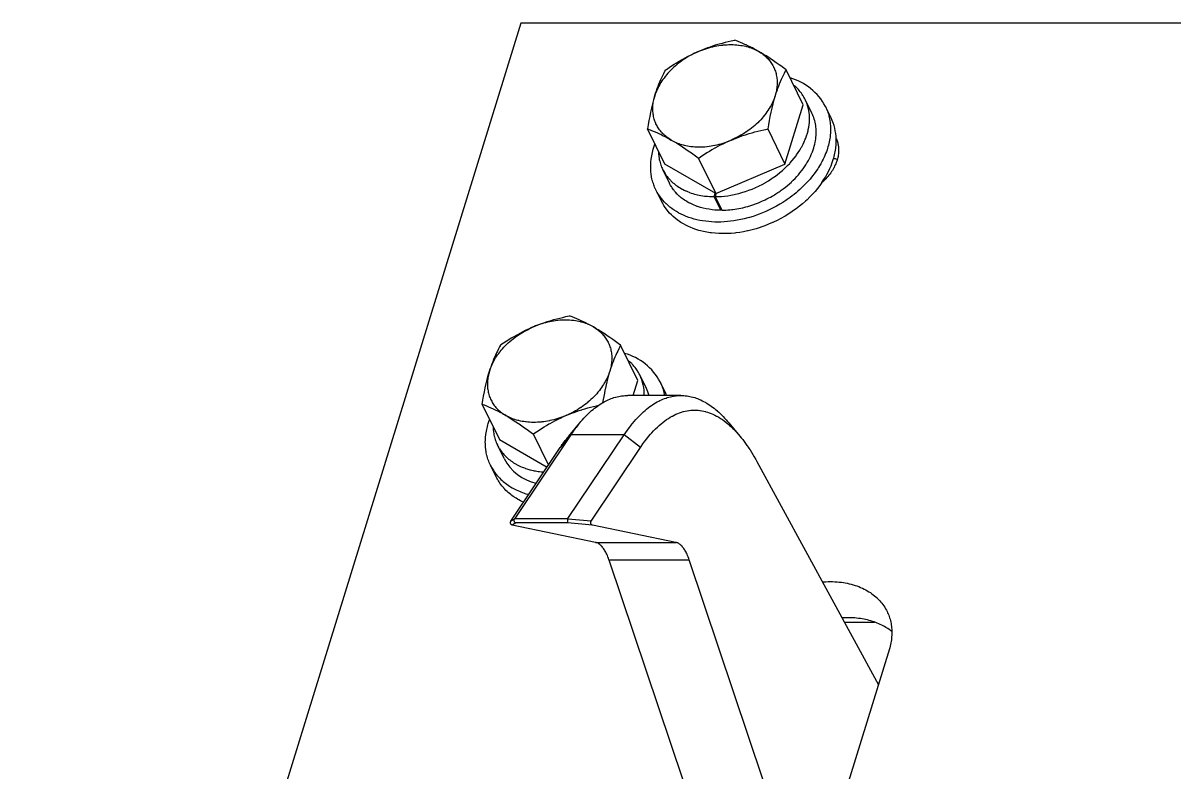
# Model space of a CAD drawing. Extents: x 0 to 216, y 0 to 280.
# Drawn here: x 132.45 to 142.35, y 213.96 to 220.41 of the extents above; entities that cross this region are included whole.
import ezdxf

# ---------------------------------------------------------------- set-up
doc = ezdxf.new("R2010")
doc.units = 0
doc.header["$MEASUREMENT"] = 0
doc.layers.add('CADdetails-1-FINE', color=1, linetype='CONTINUOUS')
doc.layers.add('CADdetails-9-EXTRAFINE', color=9, linetype='CONTINUOUS')

msp = doc.modelspace()

# ---------------------------------------------------------------- linework, layer by layer
at = {"layer": 'CADdetails-1-FINE'}
msp.add_lwpolyline([(198.1509, 204.7524), (202.9879, 220.4051), (136.7302, 220.4051), (132.4479, 206.5475)], dxfattribs=at)
at = {"layer": 'CADdetails-9-EXTRAFINE'}
for points in [[(139.0096, 220.0029), (138.9868, 220.0198), (138.964, 220.0365), (138.9494, 220.047), (138.9263, 220.0634), (138.903, 220.0796), (138.8899, 220.0885), (138.8847, 220.092), (138.8612, 220.1077), (138.8386, 220.1223), (138.8168, 220.136), (138.7956, 220.1489), (138.7749, 220.1611), (138.7553, 220.1722), (138.7399, 220.1808), (138.7204, 220.1911), (138.7064, 220.1983), (138.6872, 220.2078), (138.6682, 220.2169), (138.6568, 220.2221), (138.6376, 220.2305), (138.6184, 220.2386), (138.5991, 220.2463), (138.5795, 220.2538), (138.5709, 220.2569), (138.5656, 220.2558), (138.5379, 220.2497), (138.5112, 220.2435), (138.4854, 220.2371), (138.4604, 220.2305), (138.4361, 220.2238), (138.4124, 220.2168), (138.4016, 220.2136), (138.3787, 220.2063), (138.3563, 220.1988), (138.3343, 220.1911), (138.3215, 220.1864), (138.3, 220.1783), (138.2787, 220.1698), (138.2578, 220.1611), (138.2411, 220.1537), (138.24, 220.1532), (138.2235, 220.1455), (138.2071, 220.1373), (138.191, 220.1288), (138.1751, 220.1199), (138.1595, 220.1107), (138.1441, 220.1011), (138.129, 220.0912), (138.128, 220.0905), (138.1133, 220.0803), (138.0989, 220.0698), (138.0848, 220.059), (138.0711, 220.0479), (138.0695, 220.0467), (138.0562, 220.0353), (138.0433, 220.0238), (138.0308, 220.0121), (138.0187, 220.0001), (138.0166, 219.998), (138.005, 219.9858), (137.9939, 219.9735), (137.9831, 219.9611), (137.9728, 219.9485), (137.9703, 219.9453), (137.9606, 219.9326), (137.9514, 219.9198), (137.9426, 219.907), (137.9343, 219.894), (137.9315, 219.8896), (137.9239, 219.8766), (137.9166, 219.8637), (137.9099, 219.8506), (137.9036, 219.8376), (137.9011, 219.832), (137.8955, 219.819), (137.8903, 219.806), (137.8857, 219.7931), (137.8815, 219.7802), (137.8817, 219.781), (137.8884, 219.802), (137.8953, 219.8225), (137.9024, 219.8424), (137.9097, 219.8617), (137.9173, 219.8811), (137.9252, 219.9001), (137.9335, 219.919), (137.9421, 219.9378), (137.9496, 219.9535), (137.9589, 219.972), (137.9686, 219.9907), (137.9752, 220.0029), (137.9805, 220.0066), (138.0034, 220.0219), (138.0257, 220.0366), (138.0476, 220.0505), (138.0692, 220.0638), (138.0904, 220.0764), (138.1114, 220.0885), (138.1213, 220.0941), (138.1421, 220.1055), (138.1628, 220.1163), (138.1833, 220.1267), (138.1955, 220.1327), (138.2162, 220.1426), (138.2369, 220.152), (138.2578, 220.1611), (138.2616, 220.1627), (138.2782, 220.1695), (138.2949, 220.1758), (138.3117, 220.1817), (138.3285, 220.1872), (138.3454, 220.1923), (138.3623, 220.197), (138.3792, 220.2012), (138.3961, 220.205), (138.3991, 220.2057), (138.4159, 220.209), (138.4327, 220.2118), (138.4493, 220.2143), (138.4659, 220.2163), (138.4699, 220.2167), (138.4863, 220.2181), (138.5026, 220.2192), (138.5186, 220.2198), (138.5346, 220.22), (138.5396, 220.22), (138.5553, 220.2197), (138.5707, 220.2189), (138.5859, 220.2178), (138.6009, 220.2163), (138.607, 220.2155), (138.6216, 220.2134), (138.6359, 220.211), (138.65, 220.2082), (138.6638, 220.205), (138.6707, 220.2033), (138.684, 220.1996), (138.697, 220.1956), (138.7097, 220.1912), (138.7221, 220.1865), (138.7294, 220.1836), (138.7413, 220.1784), (138.7529, 220.1729), (138.7641, 220.1671), (138.7749, 220.1611), (138.7846, 220.1553), (138.7942, 220.1491), (138.8036, 220.1427), (138.8126, 220.136), (138.8213, 220.1291), (138.8217, 220.1288), (138.8301, 220.1217), (138.8382, 220.1144), (138.8459, 220.1068), (138.8534, 220.0991), (138.8604, 220.0912), (138.8611, 220.0905), (138.8678, 220.0823), (138.8743, 220.074), (138.8804, 220.0655), (138.8862, 220.0568), (138.8917, 220.0479), (138.8968, 220.0389), (138.9017, 220.0297), (138.9061, 220.0203), (138.9066, 220.0194), (138.9107, 220.0098), (138.9145, 220.0001), (138.9179, 219.9903), (138.921, 219.9803), (138.9238, 219.9701), (138.9262, 219.9598), (138.9283, 219.9494), (138.9285, 219.9485), (138.9302, 219.938), (138.9315, 219.9273), (138.9325, 219.9164), (138.9331, 219.9055), (138.9334, 219.8944), (138.9334, 219.894), (138.9333, 219.8829), (138.9328, 219.8716), (138.9319, 219.8602), (138.9307, 219.8487), (138.9291, 219.8376), (138.9272, 219.8259), (138.9248, 219.8142), (138.922, 219.8024), (138.9189, 219.7905), (138.9158, 219.7802), (138.9116, 219.7673), (138.9069, 219.7544), (138.9018, 219.7414), (138.8962, 219.7284), (138.8936, 219.7228), (138.8874, 219.7097), (138.8806, 219.6967), (138.8734, 219.6837), (138.8657, 219.6707), (138.863, 219.6663), (138.8547, 219.6534), (138.8459, 219.6405), (138.8366, 219.6277), (138.8269, 219.615), (138.8244, 219.6119), (138.8141, 219.5993), (138.8034, 219.5868), (138.7922, 219.5745), (138.7806, 219.5624), (138.7786, 219.5603), (138.7665, 219.5483), (138.7539, 219.5366), (138.741, 219.525), (138.7277, 219.5137), (138.7262, 219.5124), (138.7125, 219.5014), (138.6984, 219.4906), (138.684, 219.4801), (138.6693, 219.4699), (138.6682, 219.4692), (138.6531, 219.4593), (138.6378, 219.4497), (138.6221, 219.4404), (138.6063, 219.4316), (138.5901, 219.423), (138.5738, 219.4149), (138.5573, 219.4071), (138.5562, 219.4066), (138.5395, 219.3993), (138.5605, 219.408), (138.5817, 219.4165), (138.6032, 219.4246), (138.6161, 219.4293), (138.638, 219.437), (138.6604, 219.4445), (138.6833, 219.4517), (138.6942, 219.455), (138.7178, 219.462), (138.7421, 219.4687), (138.7672, 219.4753), (138.793, 219.4816), (138.8197, 219.4879), (138.8474, 219.4939), (138.8526, 219.4951), (139.0007, 219.1933)], [(138.4014, 218.9128), (138.4277, 218.9134), (138.4544, 218.915), (138.4814, 218.9174), (138.5087, 218.9209), (138.5362, 218.9253), (138.5639, 218.9307), (138.5753, 218.9332), (138.6031, 218.9399), (138.6309, 218.9476), (138.6586, 218.9563), (138.6626, 218.9576), (138.6903, 218.9673), (138.7178, 218.978), (138.745, 218.9895), (138.7481, 218.9909), (138.775, 219.0034), (138.7779, 219.0048), (138.8043, 219.0182), (138.8303, 219.0325), (138.8334, 219.0343), (138.8587, 219.0494), (138.8834, 219.0652), (138.9075, 219.0817), (138.9111, 219.0842), (138.9343, 219.1014), (138.9568, 219.1192), (138.9785, 219.1375), (138.9826, 219.1411), (139.0032, 219.16), (139.023, 219.1793), (139.0419, 219.199), (139.0464, 219.2039), (139.064, 219.224), (139.0808, 219.2444), (139.0965, 219.265), (139.1012, 219.2714), (139.1156, 219.2922), (139.129, 219.3132), (139.1414, 219.3343), (139.1459, 219.3423), (139.1568, 219.3635), (139.1668, 219.3846), (139.1758, 219.4057), (139.1795, 219.4153), (139.187, 219.4362), (139.1935, 219.4571), (139.1989, 219.4778), (139.2014, 219.4888), (139.2054, 219.5092), (139.2084, 219.5294), (139.2105, 219.5494), (139.2113, 219.5611), (139.2118, 219.5807), (139.2115, 219.6001), (139.2103, 219.6191), (139.2086, 219.6344), (139.2057, 219.6528), (139.2027, 219.6678), (139.1982, 219.6857), (139.1939, 219.7002), (139.1878, 219.7174), (139.1822, 219.7314), (139.1746, 219.7479), (139.1694, 219.7581), (139.1639, 219.7681), (139.158, 219.778), (139.1551, 219.7826), (139.1487, 219.7922), (139.1421, 219.8017), (139.135, 219.8109), (139.1317, 219.8152), (139.1242, 219.8241), (139.1164, 219.8329), (139.1083, 219.8415), (139.1045, 219.8453), (139.096, 219.8536), (139.0871, 219.8617), (139.0779, 219.8695), (139.0738, 219.8728)], [(139.2319, 219.6312), (139.1746, 219.7479)], [(137.9122, 219.3035), (137.9123, 219.2981), (137.9129, 219.286), (137.9139, 219.274), (137.9152, 219.2622), (137.9159, 219.2567), (137.9177, 219.245), (137.9199, 219.2335), (137.9224, 219.2221), (137.9237, 219.2167), (137.9267, 219.2055), (137.9301, 219.1944), (137.9338, 219.1835), (137.9358, 219.1783), (137.94, 219.1676), (137.9445, 219.157), (137.9494, 219.1467), (137.9548, 219.1361), (137.9606, 219.1256), (137.9636, 219.1205), (137.9699, 219.1104), (137.9766, 219.1004), (137.98, 219.0956), (137.9872, 219.0859), (137.9947, 219.0765), (137.9985, 219.0719), (138.0065, 219.0628), (138.0149, 219.0539), (138.0191, 219.0497), (138.028, 219.041), (138.0372, 219.0326), (138.0468, 219.0245), (138.0567, 219.0165), (138.066, 219.0095), (138.0766, 219.0021), (138.0875, 218.9948), (138.0987, 218.9879), (138.1103, 218.9812), (138.1203, 218.9757), (138.1324, 218.9695), (138.1449, 218.9636), (138.1498, 218.9614), (138.1628, 218.9559), (138.176, 218.9507), (138.1809, 218.9488), (138.1946, 218.9441), (138.2086, 218.9395), (138.2228, 218.9354), (138.2374, 218.9315), (138.2471, 218.9292), (138.2621, 218.9259), (138.2774, 218.923), (138.293, 218.9204), (138.3088, 218.9182), (138.3179, 218.9171), (138.3341, 218.9155), (138.3506, 218.9142), (138.3672, 218.9133), (138.3841, 218.9129), (138.3922, 218.9128)], [(138.0067, 219.0299), (137.9494, 219.1467)], [(138.4531, 218.8075), (138.4495, 218.796), (138.3922, 218.9128), (138.4011, 218.9417)], [(137.5876, 217.6347), (137.5648, 217.6516), (137.542, 217.6683), (137.519, 217.6848), (137.4958, 217.7011), (137.4725, 217.7171), (137.4679, 217.7203), (137.4444, 217.736), (137.4391, 217.7395), (137.4165, 217.7541), (137.3947, 217.7678), (137.3735, 217.7807), (137.3529, 217.7928), (137.342, 217.7989), (137.3308, 217.8047), (137.3193, 217.8101), (137.3074, 217.8153), (137.3001, 217.8183), (137.2877, 217.823), (137.275, 217.8273), (137.262, 217.8314), (137.2486, 217.835), (137.2418, 217.8368), (137.228, 217.84), (137.2139, 217.8428), (137.1995, 217.8452), (137.1849, 217.8473), (137.1789, 217.848), (137.1639, 217.8495), (137.1487, 217.8507), (137.1332, 217.8514), (137.1176, 217.8517), (137.1125, 217.8518), (137.0966, 217.8516), (137.0805, 217.8509), (137.0643, 217.8499), (137.0479, 217.8484), (137.0439, 217.848), (137.0273, 217.846), (137.0106, 217.8436), (136.9939, 217.8407), (136.9771, 217.8374), (136.974, 217.8368), (136.9572, 217.833), (136.9403, 217.8287), (136.9233, 217.8241), (136.9065, 217.819), (136.8896, 217.8135), (136.8728, 217.8076), (136.8562, 217.8012), (136.8396, 217.7945), (136.8357, 217.7928), (136.8149, 217.7838), (136.7942, 217.7743), (136.7735, 217.7645), (136.7613, 217.7585), (136.7407, 217.7481), (136.7201, 217.7372), (136.6993, 217.7259), (136.6893, 217.7203), (136.6684, 217.7082), (136.6472, 217.6955), (136.6256, 217.6823), (136.6037, 217.6683), (136.5813, 217.6537), (136.5585, 217.6383), (136.5532, 217.6347), (136.5466, 217.6224), (136.5369, 217.6038), (136.5276, 217.5852), (136.5201, 217.5695), (136.5115, 217.5508), (136.5032, 217.5319), (136.4953, 217.5128), (136.4876, 217.4935), (136.4804, 217.4742), (136.4733, 217.4542), (136.4664, 217.4338), (136.4597, 217.4128), (136.4594, 217.4119), (136.4636, 217.4248), (136.4683, 217.4377), (136.4734, 217.4507), (136.479, 217.4637), (136.4851, 217.4768), (136.4917, 217.4898), (136.4987, 217.5029), (136.5062, 217.5159), (136.5122, 217.5258), (136.5205, 217.5387), (136.5293, 217.5515), (136.5385, 217.5643), (136.5482, 217.577), (136.5508, 217.5802), (136.5611, 217.5928), (136.5719, 217.6053), (136.583, 217.6176), (136.5946, 217.6298), (136.5967, 217.6318), (136.6088, 217.6438), (136.6213, 217.6555), (136.6342, 217.6671), (136.6475, 217.6784), (136.649, 217.6797), (136.6628, 217.6907), (136.6768, 217.7015), (136.6913, 217.712), (136.706, 217.7222), (136.707, 217.7229), (136.7221, 217.7329), (136.7375, 217.7424), (136.7531, 217.7517), (136.769, 217.7605), (136.7851, 217.7691), (136.8014, 217.7772), (136.8179, 217.785), (136.819, 217.7855), (136.8357, 217.7928), (136.8567, 217.8016), (136.8779, 217.81), (136.8994, 217.8182), (136.9123, 217.8229), (136.9342, 217.8306), (136.9566, 217.8381), (136.9795, 217.8453), (136.9904, 217.8486), (137.014, 217.8555), (137.0383, 217.8623), (137.0634, 217.8688), (137.0892, 217.8752), (137.1159, 217.8814), (137.1436, 217.8875), (137.1489, 217.8886), (137.1492, 217.8885), (137.1689, 217.8812), (137.1884, 217.8736), (137.2078, 217.8656), (137.2271, 217.8573), (137.2462, 217.8486), (137.2651, 217.8396), (137.2843, 217.8301), (137.3036, 217.8201), (137.3233, 217.8095), (137.3333, 217.804), (137.3529, 217.7928), (137.3626, 217.787), (137.3722, 217.7808), (137.3816, 217.7744), (137.3906, 217.7677), (137.3993, 217.7609), (137.3997, 217.7605), (137.4081, 217.7534), (137.4161, 217.7461), (137.4239, 217.7386), (137.4313, 217.7309), (137.4384, 217.7229), (137.439, 217.7222), (137.4458, 217.7141), (137.4523, 217.7057), (137.4584, 217.6972), (137.4642, 217.6885), (137.4697, 217.6797), (137.4748, 217.6707), (137.4796, 217.6614), (137.4841, 217.652), (137.4845, 217.6511), (137.4887, 217.6415), (137.4925, 217.6318), (137.4959, 217.622), (137.499, 217.612), (137.5018, 217.6019), (137.5042, 217.5916), (137.5063, 217.5812), (137.5064, 217.5802), (137.5081, 217.5697), (137.5095, 217.559), (137.5104, 217.5482), (137.5111, 217.5373), (137.5113, 217.5262), (137.5113, 217.5258), (137.5112, 217.5146), (137.5107, 217.5034), (137.5099, 217.492), (137.5086, 217.4805), (137.5071, 217.4693), (137.5051, 217.4577), (137.5028, 217.446), (137.5, 217.4341), (137.4968, 217.4223), (137.4938, 217.4119), (137.4873, 217.3904), (137.481, 217.368), (137.4748, 217.3449), (137.4688, 217.3209), (137.4629, 217.2958), (137.4597, 217.2816), (137.4539, 217.2546), (137.4529, 217.25), (137.4475, 217.2227), (137.4423, 217.1953), (137.4374, 217.1679), (137.4328, 217.1405)], [(137.6956, 217.2034), (137.7356, 217.333), (137.5876, 217.6347), (137.581, 217.6224), (137.5712, 217.6038), (137.562, 217.5852), (137.5544, 217.5695), (137.5458, 217.5508), (137.5376, 217.5319), (137.5297, 217.5128), (137.522, 217.4935), (137.5147, 217.4742), (137.5076, 217.4542), (137.5007, 217.4338), (137.494, 217.4128), (137.4938, 217.4119), (137.4896, 217.3991), (137.4849, 217.3861), (137.4798, 217.3731), (137.4742, 217.3601), (137.4681, 217.3471), (137.4615, 217.3341), (137.4545, 217.321), (137.447, 217.308), (137.441, 217.2981), (137.4327, 217.2852), (137.4239, 217.2723), (137.4147, 217.2596), (137.405, 217.2469), (137.4024, 217.2436), (137.3921, 217.231), (137.3813, 217.2185), (137.3702, 217.2062), (137.3586, 217.1941), (137.3565, 217.192), (137.3444, 217.1801), (137.3319, 217.1683), (137.319, 217.1568), (137.3057, 217.1455), (137.3042, 217.1442), (137.2904, 217.1331), (137.2764, 217.1223), (137.262, 217.1118), (137.2472, 217.1016), (137.2462, 217.1009), (137.2311, 217.091), (137.2157, 217.0814), (137.2001, 217.0722), (137.1842, 217.0633), (137.1681, 217.0548), (137.1518, 217.0466), (137.1353, 217.0389), (137.1342, 217.0384), (137.1175, 217.031), (137.1385, 217.0397), (137.1597, 217.0482), (137.1812, 217.0564), (137.1868, 217.0584), (137.2086, 217.0662), (137.2309, 217.0738), (137.2536, 217.0811), (137.2574, 217.0823), (137.2806, 217.0893), (137.3046, 217.0962), (137.3291, 217.1028), (137.3545, 217.1094), (137.3806, 217.1157), (137.4007, 217.1203)], [(137.8099, 217.2629), (137.7526, 217.3797)], [(137.1304, 216.1078), (137.1308, 216.1082), (137.1311, 216.1089), (137.1318, 216.1108), (137.1319, 216.1111), (137.1325, 216.1142), (137.1326, 216.1146), (137.1331, 216.1179), (137.1332, 216.1192), (137.1336, 216.1225), (137.1337, 216.1246), (137.1339, 216.1279), (137.134, 216.1303), (137.134, 216.1337), (137.134, 216.137), (137.1338, 216.1403), (137.1338, 216.1406), (137.1337, 216.1411), (137.1337, 216.1415), (137.1337, 216.142), (137.1338, 216.1425), (137.1339, 216.1429), (137.134, 216.1434), (137.1341, 216.1438), (137.1342, 216.1441), (137.1344, 216.1445), (137.1346, 216.1449), (137.1347, 216.145), (137.6175, 216.8653), (137.6309, 216.885), (137.6452, 216.9051), (137.6595, 216.9245), (137.6738, 216.9431), (137.675, 216.9446), (137.6893, 216.9623), (137.7035, 216.9793), (137.7178, 216.9957), (137.7321, 217.0113), (137.7408, 217.0206), (137.755, 217.035), (137.7691, 217.0487), (137.7832, 217.0617), (137.7972, 217.0741), (137.8112, 217.0858), (137.8252, 217.097), (137.8392, 217.1075), (137.8531, 217.1174), (137.8603, 217.1223), (137.8742, 217.1313), (137.888, 217.1398), (137.9017, 217.1476), (137.9154, 217.1549), (137.9242, 217.1593), (137.9379, 217.1657), (137.9515, 217.1716), (137.965, 217.177), (137.9785, 217.1818), (137.9884, 217.1851), (138.0019, 217.189), (138.0154, 217.1925), (138.0288, 217.1955), (138.0422, 217.198), (138.0525, 217.1996), (138.0659, 217.2013), (138.0794, 217.2024), (138.0928, 217.2032), (138.1062, 217.2034), (138.1181, 217.2032), (138.1301, 217.2027), (138.1421, 217.2017), (138.154, 217.2004), (138.1592, 217.1997), (138.1711, 217.1978), (138.1831, 217.1956), (138.1951, 217.1929), (138.2072, 217.1899), (138.2121, 217.1885), (138.2241, 217.185), (138.2362, 217.181), (138.2483, 217.1766), (138.2604, 217.1718), (138.2647, 217.17), (138.2768, 217.1647), (138.289, 217.1589), (138.3012, 217.1527), (138.3135, 217.146), (138.3168, 217.1441), (138.3291, 217.1369), (138.3414, 217.1292), (138.3538, 217.1211), (138.3662, 217.1125), (138.3786, 217.1034), (138.3911, 217.0938), (138.4036, 217.0837), (138.4162, 217.0731), (138.419, 217.0707), (138.4316, 217.0595), (138.4442, 217.0477), (138.4568, 217.0354), (138.4695, 217.0226), (138.4821, 217.0093), (138.4948, 216.9954), (138.5075, 216.9808), (138.5174, 216.9692), (138.6126, 216.8551), (138.625, 216.84), (138.6373, 216.8244), (138.6496, 216.8083), (138.6618, 216.7915), (138.6741, 216.7741), (138.6864, 216.7561), (138.688, 216.7537), (138.7003, 216.7349), (138.7126, 216.7154), (138.7248, 216.6954), (138.737, 216.6748), (138.7491, 216.6535), (138.7594, 216.635), (139.8037, 214.7174)], [(137.2366, 216.9692), (137.2464, 216.9807), (137.2591, 216.9953), (137.2718, 217.0092), (137.2845, 217.0226), (137.2971, 217.0354), (137.3098, 217.0477), (137.3224, 217.0594), (137.3351, 217.0707), (137.3381, 217.0734), (137.3507, 217.084), (137.3632, 217.094), (137.3756, 217.1036), (137.388, 217.1126), (137.4004, 217.1212), (137.4127, 217.1293), (137.425, 217.1369), (137.4373, 217.1441), (137.4447, 217.1483), (137.457, 217.1548), (137.4692, 217.1609), (137.4815, 217.1666), (137.4937, 217.1718), (137.5058, 217.1766), (137.5179, 217.181), (137.53, 217.185), (137.5419, 217.1885), (137.5469, 217.1899), (137.5589, 217.1929), (137.5709, 217.1956), (137.5829, 217.1978), (137.5948, 217.1997), (137.6, 217.2004), (137.612, 217.2017), (137.624, 217.2027), (137.6359, 217.2032), (137.6479, 217.2034)], [(138.1062, 217.2034), (137.6479, 217.2034)], [(136.835, 216.8729), (136.8403, 216.8765), (136.8631, 216.8919), (136.8854, 216.9065), (136.9073, 216.9204), (136.9289, 216.9337), (136.9501, 216.9464), (136.9711, 216.9584), (136.9811, 216.964), (137.0018, 216.9754), (137.0225, 216.9863), (137.043, 216.9967), (137.0552, 217.0027), (137.0759, 217.0125), (137.0967, 217.0219), (137.1175, 217.031), (137.1137, 217.0294), (137.0971, 217.0226), (137.0804, 217.0163), (137.0636, 217.0104), (137.0467, 217.0049), (137.0299, 216.9998), (137.013, 216.9951), (136.9961, 216.9909), (136.9792, 216.9871), (136.9761, 216.9864), (136.9593, 216.9831), (136.9426, 216.9803), (136.9259, 216.9779), (136.9094, 216.9759), (136.9053, 216.9754), (136.8889, 216.974), (136.8727, 216.9729), (136.8566, 216.9723), (136.8407, 216.9721), (136.8356, 216.9721), (136.82, 216.9724), (136.8046, 216.9732), (136.7893, 216.9743), (136.7743, 216.9759), (136.7683, 216.9766), (136.7537, 216.9786), (136.7393, 216.9811), (136.7253, 216.9839), (136.7115, 216.9871), (136.7046, 216.9888), (136.6912, 216.9925), (136.6782, 216.9965), (136.6655, 217.0009), (136.6531, 217.0056), (136.6458, 217.0085), (136.6339, 217.0137), (136.6224, 217.0192), (136.6112, 217.025), (136.6003, 217.031), (136.5904, 217.0367), (136.5707, 217.0477), (136.551, 217.0583), (136.5316, 217.0683), (136.5125, 217.0778), (136.4936, 217.0868), (136.4745, 217.0954), (136.4552, 217.1038), (136.4358, 217.1117), (136.4163, 217.1194), (136.3966, 217.1267), (136.3962, 217.1268), (136.5443, 216.8251), (136.9547, 216.5876)], [(138.1773, 215.7905), (138.1729, 215.8032), (138.1682, 215.8157), (138.1634, 215.8275), (138.1584, 215.8386), (138.1534, 215.8493), (138.1501, 215.8556), (138.145, 215.865), (138.1398, 215.8739), (138.1358, 215.8802), (138.1306, 215.8878), (138.1254, 215.895), (138.1207, 215.9009), (138.1155, 215.9069), (138.1103, 215.9124), (138.1099, 215.9127), (138.1048, 215.9176), (138.0996, 215.922), (138.0945, 215.9259), (138.0934, 215.9267), (138.0884, 215.9301), (138.0834, 215.933), (138.0784, 215.9355), (138.0768, 215.9362), (138.0718, 215.9382), (138.0668, 215.9398), (138.0619, 215.9409), (137.3453, 216.089), (137.3432, 216.0896), (137.3411, 216.0906), (137.3393, 216.0918), (137.3374, 216.0934), (137.3356, 216.0955), (137.334, 216.0978), (137.3337, 216.0982), (137.3324, 216.1009), (137.3315, 216.1035), (137.3311, 216.1045), (137.3305, 216.1076), (137.3303, 216.1107), (137.3303, 216.1129), (137.3307, 216.1159), (137.3314, 216.1185), (137.3323, 216.121), (137.3335, 216.1231), (137.7581, 216.7565), (137.7632, 216.764), (137.7795, 216.7874), (137.7957, 216.8096), (137.8119, 216.8308), (137.8282, 216.8511), (137.8446, 216.8704), (137.8547, 216.8818), (137.8709, 216.8994), (137.887, 216.916), (137.9031, 216.9316), (137.9192, 216.9464), (137.9353, 216.9603), (137.9504, 216.9726), (137.9663, 216.9848), (137.9821, 216.9961), (137.9979, 217.0066), (138.0136, 217.0163), (138.0292, 217.0252), (138.0322, 217.0268), (138.0478, 217.0349), (138.0635, 217.0423), (138.079, 217.0489), (138.0945, 217.0548), (138.11, 217.06), (138.1252, 217.0644), (138.1278, 217.0651), (138.1431, 217.0688), (138.1584, 217.0719), (138.1737, 217.0743), (138.1764, 217.0746), (138.1917, 217.0762), (138.2071, 217.0772), (138.2224, 217.0775), (138.2376, 217.0772), (138.253, 217.0762), (138.2683, 217.0745), (138.271, 217.0742), (138.2863, 217.0718), (138.3016, 217.0687), (138.317, 217.065), (138.3195, 217.0643), (138.3348, 217.0598), (138.3502, 217.0546), (138.3657, 217.0487), (138.3813, 217.042), (138.3969, 217.0347), (138.4126, 217.0266), (138.4155, 217.025), (138.4311, 217.016), (138.4468, 217.0063), (138.4626, 216.9957), (138.4784, 216.9844), (138.4943, 216.9722), (138.5094, 216.9599), (138.5136, 216.9563), (138.5247, 216.9466), (138.5356, 216.9367), (138.5423, 216.9305), (138.5529, 216.9202), (138.5633, 216.9098), (138.5735, 216.8992), (138.5836, 216.8884), (138.5934, 216.8774), (138.6031, 216.8663), (138.6126, 216.8551)], [(137.4871, 215.7905), (137.4827, 215.8032), (137.478, 215.8157), (137.4732, 215.8275), (137.4682, 215.8386), (137.4632, 215.8493), (137.4599, 215.8556), (137.4548, 215.865), (137.4496, 215.8739), (137.4456, 215.8802), (137.4404, 215.8878), (137.4352, 215.895), (137.4305, 215.9009), (137.4253, 215.9069), (137.4201, 215.9124), (137.4197, 215.9127), (137.4146, 215.9176), (137.4094, 215.922), (137.4044, 215.9259), (137.4032, 215.9267), (137.3982, 215.9301), (137.3932, 215.933), (137.3882, 215.9355), (137.3866, 215.9362), (137.3816, 215.9382), (137.3766, 215.9398), (137.3717, 215.9409), (136.6551, 216.089), (136.653, 216.0896), (136.6509, 216.0906), (136.6491, 216.0918), (136.6472, 216.0934), (136.6454, 216.0955), (136.6438, 216.0978), (136.6436, 216.0982), (136.6422, 216.1009), (136.6413, 216.1035), (136.641, 216.1045), (136.6403, 216.1076), (136.6401, 216.1107), (136.6402, 216.1129), (136.6405, 216.1159), (136.6412, 216.1185), (136.6422, 216.121), (136.6434, 216.1231), (137.0679, 216.7565), (137.0719, 216.7625), (137.0789, 216.7726), (137.0859, 216.7827), (137.0889, 216.7868), (137.0961, 216.7968), (137.1034, 216.8067), (137.1108, 216.8166), (137.1182, 216.8263), (137.1259, 216.836), (137.1336, 216.8456), (137.1414, 216.8551), (137.2366, 216.9692), (137.2284, 216.9592), (137.2203, 216.9491), (137.2122, 216.9389), (137.2043, 216.9286), (137.1966, 216.9183), (137.1889, 216.9078), (137.1813, 216.8973), (137.1782, 216.893), (137.1708, 216.8823), (137.1635, 216.8716), (137.1592, 216.8653), (136.6764, 216.145), (136.6761, 216.1446), (136.6758, 216.1441), (136.6755, 216.1437), (136.6752, 216.1433), (136.6749, 216.1428), (136.6746, 216.1424), (136.6743, 216.1419), (136.6742, 216.1419), (136.6739, 216.1414), (136.6736, 216.141), (136.6733, 216.1406), (136.672, 216.1384), (136.6708, 216.136), (136.6701, 216.1334), (136.67, 216.1331), (136.6696, 216.1303), (136.6695, 216.1276), (136.6699, 216.1248), (136.6706, 216.122), (136.6706, 216.1218), (136.6717, 216.1192), (136.6729, 216.117), (136.6745, 216.1147), (136.6764, 216.1128), (136.6785, 216.1111), (136.6801, 216.1101), (136.6825, 216.109), (136.6849, 216.1082), (136.6873, 216.1078)], [(137.7581, 216.7565), (137.6175, 216.8653), (137.1592, 216.8653), (137.0679, 216.7565)], [(136.5847, 216.6616), (136.5274, 216.7784)], [(136.4681, 216.6044), (136.4737, 216.5933), (136.4797, 216.5823), (136.4861, 216.5715), (136.4927, 216.5609), (136.4929, 216.5607), (136.4998, 216.5502), (136.5071, 216.54), (136.5148, 216.5299), (136.5228, 216.52), (136.5229, 216.5199), (136.5311, 216.5102), (136.5397, 216.5006), (136.5486, 216.4913), (136.5578, 216.4823), (136.5674, 216.4734), (136.5772, 216.4647), (136.5874, 216.4562), (136.5975, 216.4483), (136.6083, 216.4402), (136.6194, 216.4324), (136.6308, 216.4248), (136.6415, 216.418), (136.6535, 216.4109), (136.6659, 216.404), (136.6785, 216.3973), (136.6897, 216.3918), (136.7029, 216.3856), (136.7163, 216.3797), (136.7301, 216.3741), (136.7442, 216.3688), (136.7586, 216.3637), (136.7732, 216.3589), (136.7881, 216.3545), (136.7968, 216.3521)], [(136.6733, 216.1406), (136.6434, 216.1231)], [(137.3453, 216.089), (137.1304, 216.1078), (136.6873, 216.1078), (136.6551, 216.089)], [(136.6764, 216.145), (137.1347, 216.145)], [(137.3335, 216.1231), (137.1338, 216.1406)], [(137.3717, 215.9409), (138.0619, 215.9409)], [(137.4871, 215.7905), (138.8664, 211.6835)], [(137.4871, 215.7905), (138.1773, 215.7905)], [(139.1971, 212.7539), (138.1773, 215.7905)], [(139.3237, 215.6012), (139.3306, 215.6017), (139.3509, 215.6029), (139.371, 215.6035), (139.3908, 215.6037), (139.4104, 215.6034), (139.4298, 215.6026), (139.4489, 215.6013), (139.4678, 215.5996), (139.4864, 215.5974), (139.5048, 215.5947), (139.518, 215.5925), (139.5357, 215.5891), (139.5531, 215.5853), (139.5702, 215.5811), (139.5869, 215.5764), (139.6032, 215.5714), (139.6191, 215.566), (139.6347, 215.5602), (139.6499, 215.554), (139.6647, 215.5475), (139.667, 215.5464), (139.6814, 215.5395), (139.6954, 215.5322), (139.709, 215.5246), (139.7222, 215.5166), (139.735, 215.5084), (139.7474, 215.4998), (139.7593, 215.491), (139.7708, 215.4819), (139.7818, 215.4725), (139.7924, 215.4629), (139.7963, 215.4592), (139.8064, 215.4491), (139.8162, 215.4386), (139.8256, 215.4279), (139.8345, 215.4169), (139.8431, 215.4057), (139.8512, 215.3942), (139.8588, 215.3826), (139.8659, 215.3708), (139.8726, 215.3589), (139.8788, 215.3468), (139.8838, 215.3362), (139.8885, 215.3253), (139.8929, 215.3142), (139.8971, 215.3029), (139.9008, 215.2913), (139.9043, 215.2796), (139.9074, 215.2677), (139.9102, 215.2557), (139.9127, 215.2435), (139.9147, 215.2312), (139.9165, 215.2188), (139.9178, 215.2064), (139.9188, 215.1939), (139.9188, 215.1937), (139.9195, 215.1812), (139.9197, 215.1685), (139.9196, 215.1557), (139.9191, 215.1427), (139.9183, 215.1297), (139.9171, 215.1165), (139.9155, 215.1032), (139.9135, 215.0897), (139.9111, 215.0762), (139.9083, 215.0626), (139.9052, 215.049), (139.9017, 215.0352), (139.899, 215.0257), (137.5846, 207.5347)], [(139.5116, 215.2538), (139.7707, 215.2538)]]:
    msp.add_lwpolyline(points, dxfattribs=at)
for points in [[(138.4051, 218.9394), (137.9663, 219.1933), (137.8183, 219.4951), (137.8269, 219.4919), (137.8465, 219.4845), (137.8658, 219.4768), (137.885, 219.4687), (137.9042, 219.4603), (137.9156, 219.455), (137.9346, 219.446), (137.9538, 219.4365), (137.9678, 219.4293), (137.9873, 219.4189), (138.007, 219.408), (138.0223, 219.3993), (138.0332, 219.3932), (138.0444, 219.3875), (138.056, 219.382), (138.0679, 219.3768), (138.0751, 219.3738), (138.0875, 219.3691), (138.1002, 219.3648), (138.1133, 219.3608), (138.1266, 219.3571), (138.1335, 219.3553), (138.1473, 219.3522), (138.1614, 219.3493), (138.1757, 219.3469), (138.1903, 219.3448), (138.1964, 219.3441), (138.2114, 219.3426), (138.2266, 219.3414), (138.242, 219.3407), (138.2576, 219.3404), (138.2627, 219.3403), (138.2786, 219.3406), (138.2947, 219.3412), (138.311, 219.3422), (138.3274, 219.3437), (138.3314, 219.3441), (138.348, 219.3461), (138.3646, 219.3485), (138.3814, 219.3514), (138.3982, 219.3547), (138.4012, 219.3553), (138.4181, 219.3591), (138.435, 219.3634), (138.4519, 219.368), (138.4688, 219.3731), (138.4856, 219.3786), (138.5024, 219.3846), (138.5191, 219.3909), (138.5357, 219.3977), (138.5395, 219.3993), (138.5187, 219.3902), (138.4979, 219.3807), (138.4773, 219.3709), (138.465, 219.3649), (138.4445, 219.3545), (138.4239, 219.3436), (138.4031, 219.3323), (138.3931, 219.3267), (138.3722, 219.3146), (138.3509, 219.302), (138.3294, 219.2887), (138.3074, 219.2748), (138.2851, 219.2601), (138.2623, 219.2448), (138.257, 219.2411), (138.4051, 218.9394), (139.0007, 219.1933), (139.1576, 219.7012), (139.0096, 220.0029), (139.003, 219.9907), (138.9933, 219.972), (138.984, 219.9535), (138.9765, 219.9378), (138.9679, 219.919), (138.9596, 219.9001), (138.9517, 219.8811), (138.944, 219.8618), (138.9368, 219.8424), (138.9297, 219.8225), (138.9228, 219.802), (138.9161, 219.781), (138.9158, 219.7802, 0.035039), (138.8526, 219.4951)], [(138.257, 219.2411), (138.2426, 219.2519), (138.2197, 219.2686), (138.1968, 219.2852), (138.1838, 219.2944), (138.1607, 219.3107), (138.1373, 219.3267), (138.1321, 219.3302), (138.1086, 219.3459), (138.086, 219.3605), (138.0642, 219.3742), (138.043, 219.3871), (138.0223, 219.3993), (138.0127, 219.4051), (138.003, 219.4113), (137.9937, 219.4177), (137.9847, 219.4244), (137.976, 219.4312), (137.9756, 219.4316), (137.9672, 219.4387), (137.9591, 219.446), (137.9514, 219.4535), (137.9439, 219.4613), (137.9368, 219.4692), (137.9362, 219.4699), (137.9294, 219.478), (137.923, 219.4864), (137.9168, 219.4949), (137.9111, 219.5036), (137.9056, 219.5124), (137.9004, 219.5214), (137.8956, 219.5307), (137.8911, 219.5401), (137.8907, 219.541), (137.8866, 219.5506), (137.8828, 219.5603), (137.8794, 219.5701), (137.8762, 219.5801), (137.8735, 219.5902), (137.8711, 219.6005), (137.869, 219.6109), (137.8688, 219.6119), (137.8671, 219.6224), (137.8658, 219.6331), (137.8648, 219.6439), (137.8642, 219.6548), (137.8639, 219.6659), (137.8639, 219.6663), (137.864, 219.6775), (137.8645, 219.6888), (137.8654, 219.7001), (137.8666, 219.7116), (137.8681, 219.7228), (137.8701, 219.7344), (137.8725, 219.7461), (137.8753, 219.758), (137.8784, 219.7698), (137.8815, 219.7802, 0.035039), (137.8183, 219.4951)], [(139.3179, 219.0331, 0.07623), (139.4162, 219.2312), (139.4166, 219.2323), (139.4205, 219.2455), (139.424, 219.2588), (139.4273, 219.2722), (139.4303, 219.2856), (139.4329, 219.2992), (139.4351, 219.3117), (139.4371, 219.3254), (139.4387, 219.339), (139.44, 219.3528), (139.4409, 219.3664, 0.021655), (139.4413, 219.4092, 0.106546), (139.3973, 219.589), (139.3485, 219.6884), (139.3538, 219.6771), (139.3588, 219.6656), (139.3635, 219.654), (139.3657, 219.6481), (139.3699, 219.6363), (139.3737, 219.6243), (139.3772, 219.6122), (139.3788, 219.6061), (139.3818, 219.5938), (139.3844, 219.5813), (139.3867, 219.5687), (139.3876, 219.5626), (139.3894, 219.5498), (139.3908, 219.5368), (139.3918, 219.5237), (139.3922, 219.5177), (139.3927, 219.5045), (139.3929, 219.4912), (139.3926, 219.4777), (139.3924, 219.4719), (139.3917, 219.4582), (139.3906, 219.4445), (139.3891, 219.4307), (139.3884, 219.4252), (139.3864, 219.4113), (139.3839, 219.3972), (139.3811, 219.3831), (139.3779, 219.3689), (139.3743, 219.3546), (139.3704, 219.3403), (139.3675, 219.3305), (139.3624, 219.3148), (139.3568, 219.2989), (139.3507, 219.2831), (139.3441, 219.2672), (139.3371, 219.2512), (139.3296, 219.2352), (139.3215, 219.2193), (139.3171, 219.2107), (139.3083, 219.1948), (139.2991, 219.1789), (139.2893, 219.1631), (139.2824, 219.1522), (139.2718, 219.1364), (139.2607, 219.1207), (139.2492, 219.105), (139.2417, 219.0953), (139.2294, 219.0798), (139.2166, 219.0644), (139.2034, 219.0492), (139.1898, 219.0342), (139.1756, 219.0193), (139.1611, 219.0046), (139.1461, 218.99), (139.1441, 218.9882), (139.1286, 218.9738), (139.1127, 218.9598), (139.0965, 218.9459), (139.0798, 218.9323), (139.0628, 218.919), (139.0454, 218.906), (139.0278, 218.8933, -0.005316), (139.0093, 218.8806), (138.9828, 218.8633), (138.9558, 218.8468), (138.9282, 218.8309), (138.9, 218.8158), (138.8714, 218.8015), (138.8584, 218.7953), (138.8373, 218.7857), (138.8079, 218.7732), (138.7784, 218.7616), (138.7564, 218.7536), (138.7265, 218.7435), (138.6965, 218.7344), (138.6801, 218.7298), (138.6501, 218.7221), (138.6202, 218.7153), (138.5903, 218.7095), (138.5607, 218.7047), (138.5311, 218.7007), (138.5071, 218.6982), (138.4781, 218.696), (138.4495, 218.6947), (138.4251, 218.6943), (138.3972, 218.6946), (138.3698, 218.6959), (138.3453, 218.6978), (138.3189, 218.7006), (138.2929, 218.7044), (138.2687, 218.7087), (138.2439, 218.714), (138.2199, 218.72), (138.2196, 218.7201), (138.1961, 218.7269), (138.1734, 218.7344), (138.1513, 218.7427), (138.1499, 218.7432), (138.1286, 218.7522), (138.108, 218.7618), (138.0882, 218.7721), (138.086, 218.7733), (138.0669, 218.7842), (138.0486, 218.7958), (138.0311, 218.8079), (138.0284, 218.8098), (138.0118, 218.8226), (137.9959, 218.8359), (137.9808, 218.8497), (137.978, 218.8523), (137.9638, 218.8667), (137.9504, 218.8816), (137.9377, 218.897), (137.9353, 218.9001), (137.9236, 218.9161), (137.9126, 218.9325), (137.9025, 218.9492, -0.01603), (137.8901, 218.9727)], [(138.4104, 218.9417), (138.4014, 218.9128), (138.4587, 218.796), (138.4753, 218.7963), (138.4921, 218.797), (138.5089, 218.798), (138.5259, 218.7994), (138.5431, 218.8012), (138.5515, 218.8022), (138.5688, 218.8046), (138.5862, 218.8073), (138.6036, 218.8104), (138.6211, 218.8139), (138.6386, 218.8178), (138.6457, 218.8195), (138.6633, 218.8239), (138.6809, 218.8287), (138.6984, 218.8339), (138.7159, 218.8395), (138.7334, 218.8454), (138.7393, 218.8476), (138.7568, 218.854), (138.7741, 218.8608), (138.7913, 218.8679), (138.8084, 218.8755), (138.8253, 218.8833), (138.8305, 218.8858, 0.018123), (138.8912, 218.9178, 0.024803), (138.9689, 218.9678), (138.9866, 218.9808), (139.0045, 218.9947), (139.022, 219.009), (139.039, 219.0236), (139.0555, 219.0385), (139.0562, 219.0392), (139.0721, 219.0544), (139.0874, 219.0698), (139.1022, 219.0855), (139.1163, 219.1014), (139.1299, 219.1175), (139.1319, 219.12), (139.1448, 219.1362), (139.157, 219.1526), (139.1686, 219.1691), (139.1795, 219.1857), (139.1899, 219.2024), (139.1928, 219.2073), (139.2023, 219.224), (139.2111, 219.2407), (139.2194, 219.2575), (139.2269, 219.2742), (139.2338, 219.2909), (139.2367, 219.2982), (139.2427, 219.3148), (139.2481, 219.3314), (139.2528, 219.3479), (139.257, 219.3642), (139.2605, 219.3805), (139.2628, 219.393), (139.2653, 219.4091), (139.2671, 219.425), (139.2682, 219.4377), (139.269, 219.4533), (139.2692, 219.4687), (139.2689, 219.4815), (139.268, 219.4966), (139.2666, 219.5115), (139.265, 219.5242), (139.2625, 219.5387), (139.2595, 219.5531), (139.2565, 219.5654), (139.2525, 219.5793), (139.2479, 219.593), (139.2435, 219.6048), (139.238, 219.6181), (139.2319, 219.6312)], [(139.4386, 219.4179, -0.009471), (139.4424, 219.4098), (139.4459, 219.4014), (139.4492, 219.3928), (139.452, 219.384), (139.4546, 219.3751), (139.4568, 219.366), (139.4586, 219.3568), (139.4594, 219.3519), (139.4607, 219.3426), (139.4616, 219.3332), (139.4622, 219.3236), (139.4624, 219.314), (139.4622, 219.3041), (139.4617, 219.2942), (139.4613, 219.2895), (139.4603, 219.2794), (139.4588, 219.2692), (139.457, 219.259), (139.4547, 219.2486), (139.4521, 219.2381), (139.4491, 219.2276), (139.4456, 219.217), (139.4418, 219.2063), (139.4376, 219.1957), (139.433, 219.185), (139.428, 219.1744), (139.4226, 219.1638), (139.4206, 219.16), (139.4146, 219.1494), (139.4082, 219.1388), (139.4014, 219.1282), (139.3942, 219.1177), (139.3866, 219.1072), (139.3786, 219.0968), (139.3702, 219.0866), (139.3614, 219.0764), (139.3523, 219.0664), (139.3486, 219.0624), (139.3389, 219.0526), (139.3289, 219.0429), (139.3185, 219.0334), (139.3179, 219.0331), (139.2996, 219.0078), (139.2801, 218.9828), (139.2594, 218.9581), (139.2376, 218.9338), (139.2145, 218.9099), (139.1903, 218.8864), (139.1774, 218.8745), (139.1516, 218.8519), (139.1248, 218.83), (139.097, 218.8087), (139.0917, 218.8048), (139.0628, 218.7844), (139.033, 218.7649), (139.0025, 218.7462), (138.9978, 218.7434), (138.9664, 218.7258), (138.9345, 218.7091), (138.9019, 218.6935), (138.8975, 218.6914), (138.8928, 218.6893), (138.8597, 218.675), (138.8264, 218.6619), (138.7927, 218.6499), (138.787, 218.648), (138.7533, 218.6373), (138.7194, 218.6279), (138.6856, 218.6196), (138.6785, 218.618), (138.6448, 218.6112), (138.6113, 218.6056), (138.5781, 218.6011), (138.5694, 218.6002), (138.5366, 218.5972), (138.5042, 218.5955), (138.4723, 218.5949), (138.462, 218.5949), (138.4308, 218.5958), (138.4003, 218.5978), (138.3703, 218.6009), (138.3586, 218.6025), (138.3296, 218.607), (138.3015, 218.6126), (138.2741, 218.6192), (138.2613, 218.6227), (138.2352, 218.6306), (138.2099, 218.6395), (138.1855, 218.6493), (138.1723, 218.6551), (138.1494, 218.6662), (138.1273, 218.678), (138.1063, 218.6906), (138.0937, 218.6989), (138.0741, 218.7127), (138.0555, 218.7273), (138.0379, 218.7425), (138.024, 218.7556), (138.0082, 218.772), (137.9957, 218.7863), (137.9817, 218.8038), (137.9707, 218.819), (137.9586, 218.8376), (137.9491, 218.8537), (137.9389, 218.8733), (137.8901, 218.9727), (137.8847, 218.984), (137.8797, 218.9954), (137.8751, 219.0071), (137.8729, 219.0129), (137.8687, 219.0248), (137.8649, 219.0368), (137.8614, 219.0489), (137.8598, 219.0549), (137.8568, 219.0673), (137.8542, 219.0798), (137.8519, 219.0924), (137.851, 219.0985), (137.8492, 219.1113), (137.8478, 219.1242), (137.8468, 219.1373), (137.8464, 219.1433), (137.8459, 219.1565), (137.8457, 219.1699), (137.8459, 219.1834), (137.8461, 219.1892), (137.8469, 219.2028), (137.848, 219.2165), (137.8495, 219.2304), (137.8502, 219.2359), (137.8522, 219.2498), (137.8546, 219.2638), (137.8575, 219.278), (137.8606, 219.2922), (137.8642, 219.3065), (137.8682, 219.3208), (137.8711, 219.3305, -0.013501), (137.8824, 219.3637)], [(138.4495, 218.796, -0.08002), (138.2497, 218.828), (138.2467, 218.829), (138.2337, 218.8338), (138.2209, 218.8388), (138.2085, 218.8441), (138.1963, 218.8496), (138.1844, 218.8554), (138.1807, 218.8574), (138.1692, 218.8635), (138.158, 218.8699), (138.1471, 218.8766), (138.1365, 218.8835), (138.1263, 218.8906, -0.026817), (138.0923, 218.9178), (138.0921, 218.918), (138.0833, 218.9262), (138.0748, 218.9345), (138.0666, 218.943), (138.0662, 218.9434), (138.0584, 218.9522), (138.0509, 218.9611), (138.0437, 218.9702), (138.0433, 218.9707), (138.0364, 218.98), (138.0299, 218.9895), (138.0237, 218.9992), (138.0233, 218.9998), (138.0174, 219.0097), (138.0119, 219.0197), (138.0067, 219.0299)], [(137.7897, 217.2035, 0.122171), (137.7526, 217.3797), (137.7474, 217.3898), (137.7418, 217.3999), (137.736, 217.4098), (137.733, 217.4144), (137.7267, 217.424), (137.72, 217.4334), (137.713, 217.4427), (137.7096, 217.4469), (137.7022, 217.4559), (137.6944, 217.4647), (137.6863, 217.4732), (137.6825, 217.4771), (137.6739, 217.4854), (137.665, 217.4934), (137.6558, 217.5013), (137.6518, 217.5046)], [(136.3962, 217.1268, -0.035028), (136.4594, 217.4119), (136.4564, 217.4016), (136.4532, 217.3897), (136.4505, 217.3779), (136.4481, 217.3662), (136.4461, 217.3545), (136.4446, 217.3434), (136.4433, 217.3319), (136.4425, 217.3205), (136.442, 217.3092), (136.4419, 217.2981), (136.4419, 217.2976), (136.4421, 217.2866), (136.4428, 217.2756), (136.4438, 217.2648), (136.4451, 217.2541), (136.4468, 217.2436), (136.4469, 217.2427), (136.449, 217.2323), (136.4515, 217.222), (136.4542, 217.2118), (136.4573, 217.2018), (136.4608, 217.192), (136.4645, 217.1823), (136.4687, 217.1728), (136.4691, 217.1718), (136.4736, 217.1624), (136.4784, 217.1532), (136.4836, 217.1442), (136.489, 217.1353), (136.4948, 217.1266), (136.5009, 217.1181), (136.5074, 217.1098), (136.5142, 217.1016), (136.5148, 217.1009), (136.5219, 217.093), (136.5293, 217.0853), (136.5371, 217.0778), (136.5451, 217.0704), (136.5535, 217.0633), (136.5539, 217.063), (136.5626, 217.0561), (136.5717, 217.0495), (136.581, 217.043), (136.5906, 217.0368), (136.6003, 217.031), (136.6209, 217.0189), (136.6421, 217.006), (136.6639, 216.9923), (136.6866, 216.9776), (136.7101, 216.9619), (136.7153, 216.9584), (136.7386, 216.9424), (136.7618, 216.9262), (136.7849, 216.9097), (136.8077, 216.893), (136.8305, 216.8762), (136.835, 216.8729), (136.9664, 216.605)], [(137.9832, 217.2035, 0.01135), (137.9752, 217.2208), (137.9265, 217.3201), (137.9317, 217.309), (137.9366, 217.2978), (137.9413, 217.2864), (137.9455, 217.2748), (137.9494, 217.2635), (137.953, 217.2517), (137.9562, 217.2399), (137.9592, 217.2279), (137.9618, 217.2159), (137.9641, 217.2039), (137.9641, 217.2036)], [(136.7525, 216.2859), (136.7515, 216.2863), (136.7383, 216.2925), (136.7254, 216.2989), (136.7128, 216.3056), (136.7006, 216.3125), (136.6886, 216.3197), (136.677, 216.3271), (136.6749, 216.3285), (136.6636, 216.3362), (136.6526, 216.3441), (136.6419, 216.3523), (136.6315, 216.3606), (136.6215, 216.3692), (136.6118, 216.378), (136.6106, 216.3791), (136.6012, 216.3881), (136.5922, 216.3974), (136.5834, 216.4068), (136.5822, 216.4082), (136.5738, 216.4178), (136.5658, 216.4277), (136.5581, 216.4377), (136.5569, 216.4392), (136.5496, 216.4495), (136.5425, 216.4599), (136.5358, 216.4705), (136.5348, 216.4721), (136.5285, 216.4829), (136.5225, 216.4939), (136.5168, 216.5051), (136.4681, 216.6044), (136.4627, 216.6157), (136.4577, 216.6272), (136.453, 216.6388), (136.4508, 216.6447), (136.4467, 216.6565), (136.4428, 216.6685), (136.4394, 216.6807), (136.4378, 216.6867), (136.4348, 216.699), (136.4322, 216.7115), (136.4299, 216.7241), (136.4289, 216.7302), (136.4272, 216.743), (136.4258, 216.756), (136.4247, 216.7691), (136.4244, 216.7751), (136.4239, 216.7883), (136.4237, 216.8017), (136.4239, 216.8151), (136.4241, 216.8209), (136.4249, 216.8346), (136.426, 216.8483), (136.4275, 216.8621), (136.4282, 216.8676), (136.4302, 216.8816), (136.4326, 216.8956), (136.4354, 216.9097), (136.4386, 216.9239), (136.4422, 216.9382), (136.4462, 216.9525), (136.4491, 216.9623, -0.013392), (136.4604, 216.9954)], [(136.4902, 216.9353), (136.4903, 216.9299), (136.4909, 216.9178), (136.4918, 216.9058), (136.4931, 216.894), (136.4939, 216.8885), (136.4957, 216.8768), (136.4978, 216.8653), (136.5003, 216.8539), (136.5017, 216.8484), (136.5047, 216.8372), (136.5081, 216.8262), (136.5118, 216.8153), (136.5137, 216.81), (136.5179, 216.7993), (136.5225, 216.7888), (136.5274, 216.7784), (136.5326, 216.7682), (136.5381, 216.7582), (136.544, 216.7483), (136.5462, 216.7448), (136.5525, 216.7352), (136.5591, 216.7257), (136.5661, 216.7165), (136.5686, 216.7132), (136.576, 216.7043), (136.5837, 216.6954), (136.5917, 216.6868), (136.5946, 216.6839), (136.603, 216.6756), (136.6118, 216.6674), (136.6209, 216.6595), (136.6238, 216.657), (136.6333, 216.6494), (136.6431, 216.6419), (136.6533, 216.6347), (136.6562, 216.6327), (136.6668, 216.6258), (136.6776, 216.6191), (136.6887, 216.6127), (136.6916, 216.6111), (136.7031, 216.605), (136.715, 216.5991), (136.7271, 216.5935), (136.7395, 216.5881), (136.7522, 216.5831), (136.7652, 216.5783), (136.7704, 216.5765, 0.017793), (136.8076, 216.5653), (136.8128, 216.564), (136.8245, 216.5611), (136.8363, 216.5585), (136.843, 216.5571), (136.8548, 216.5549), (136.8668, 216.5528), (136.8787, 216.5511), (136.8908, 216.5495), (136.9028, 216.5481), (136.9148, 216.547), (136.9269, 216.5461)], [(139.9186, 215.175, 0.008571), (139.906, 215.1847), (139.8955, 215.1923), (139.8846, 215.1997), (139.8735, 215.2068), (139.8686, 215.2098), (139.857, 215.2166), (139.845, 215.2232), (139.8328, 215.2295), (139.8202, 215.2355), (139.8074, 215.2413), (139.7942, 215.2468), (139.7808, 215.2521), (139.7671, 215.257), (139.7531, 215.2617), (139.739, 215.266), (139.7387, 215.2661), (139.7242, 215.2701), (139.7094, 215.2739), (139.6944, 215.2773), (139.6807, 215.2801), (139.6652, 215.2829), (139.6493, 215.2854), (139.6333, 215.2875), (139.6171, 215.2894), (139.6006, 215.2908), (139.5839, 215.2919), (139.567, 215.2927), (139.55, 215.2931), (139.5328, 215.2931), (139.5154, 215.2928), (139.4979, 215.2921), (139.4922, 215.2918)]]:
    msp.add_lwpolyline(points, format="xyb", dxfattribs=at)
for centre, radius, start, end in [((138.914, 219.4607), 0.4905, 27.66065, 74.62959), ((139.3236, 218.9047), 0.3499, 68.85349, 74.06316), ((137.492, 217.0925), 0.4905, 27.65604, 74.63071), ((137.4879, 217.1052), 0.3586, 15.91398, 26.09808), ((136.9537, 216.8564), 0.4173, 207.82068, 257.30348)]:
    msp.add_arc(centre, radius, start, end, dxfattribs=at)

doc.saveas('drawing.dxf')
